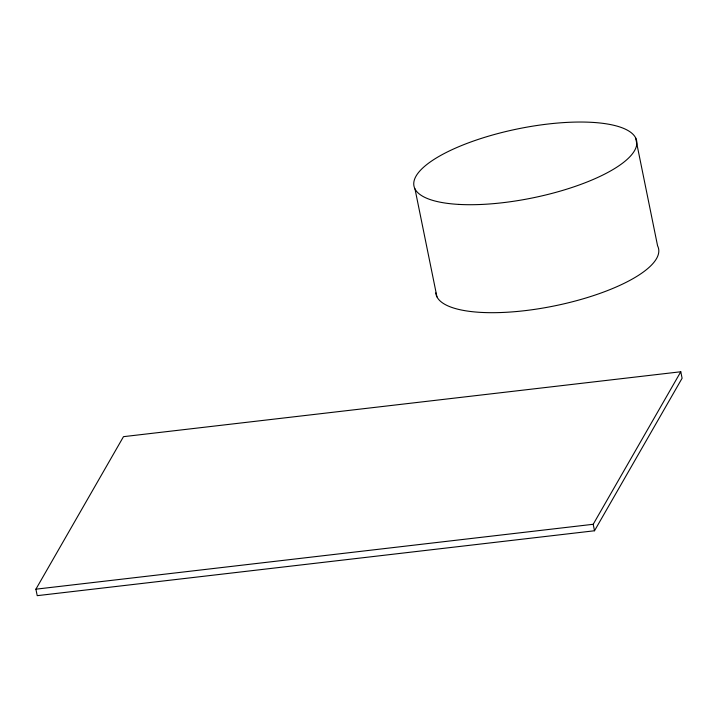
<?xml version="1.0" encoding="UTF-8"?>
<svg xmlns="http://www.w3.org/2000/svg" width="718" height="718" viewBox="0 0 718 718"><rect width="100%" height="100%" fill="white"/><g stroke="black" fill="none" stroke-linecap="round" stroke-linejoin="round"><path stroke-width="1.08" d="M35.9 589.182L123.487 436.661L680.781 371.762L682.1 378.242L594.513 530.764L37.219 595.662L35.9 589.182L593.203 524.284L680.781 371.762M635.627 137.883L657.589 245.852A113.597 35.29 -11.5 0 1 557.258 305.321A113.597 35.29 -11.5 0 1 435.781 292.89M593.203 524.284L594.513 530.764M414.977 188.87L436.939 296.839M458.91 204.415A113.597 35.29 -11.5 0 0 636.121 147.181A113.597 35.29 -11.5 0 0 480.88 138.538A113.597 35.29 -11.5 0 0 458.91 204.415"/></g></svg>
